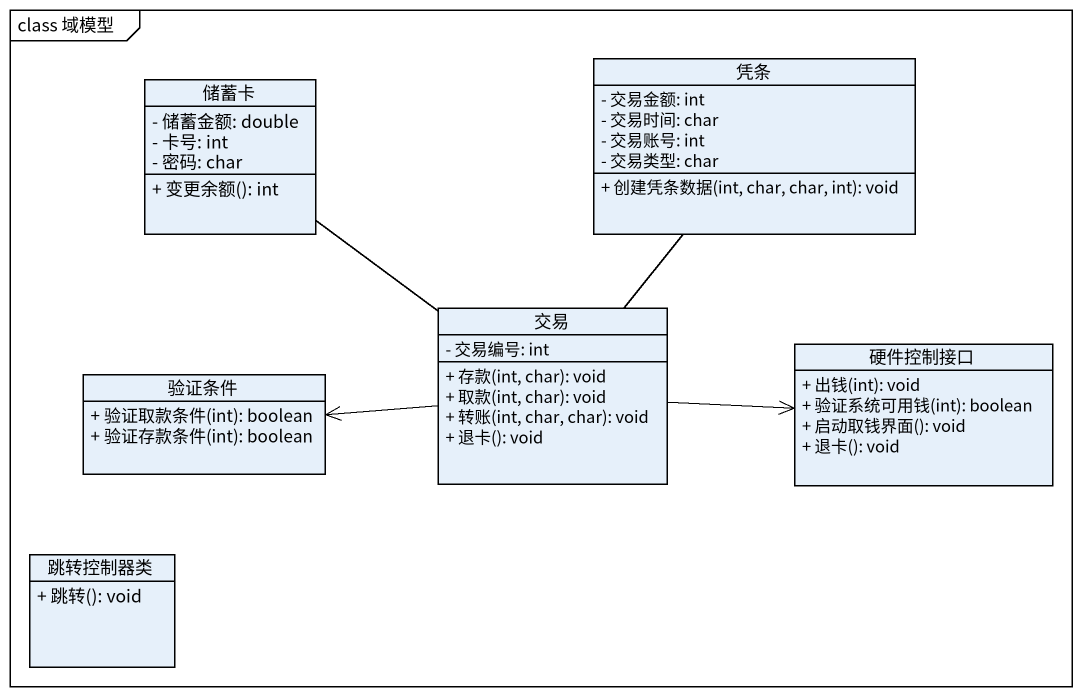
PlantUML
@startuml
mainframe class 域模型
hide circle
hide empty members
skinparam classAttributeIconSize 0
class 储蓄卡 {
  - 储蓄金额: double
  - 卡号: int
  - 密码: char
  + 变更余额(): int
}
class 凭条 {
  - 交易金额: int
  - 交易时间: char
  - 交易账号: int
  - 交易类型: char
  + 创建凭条数据(int, char, char, int): void
}
class 验证条件 {
  + 验证取款条件(int): boolean
  + 验证存款条件(int): boolean
}
class 交易 {
  - 交易编号: int
  + 存款(int, char): void
  + 取款(int, char): void
  + 转账(int, char, char): void
  + 退卡(): void
}
class 硬件控制接口 {
  + 出钱(int): void
  + 验证系统可用钱(int): boolean
  + 启动取钱界面(): void
  + 退卡(): void
}
class 跳转控制器类 {
  + 跳转(): void
}
凭条 -- 交易
交易 -up- 储蓄卡
交易 -left-> 验证条件
交易 -right-> 硬件控制接口
@enduml
